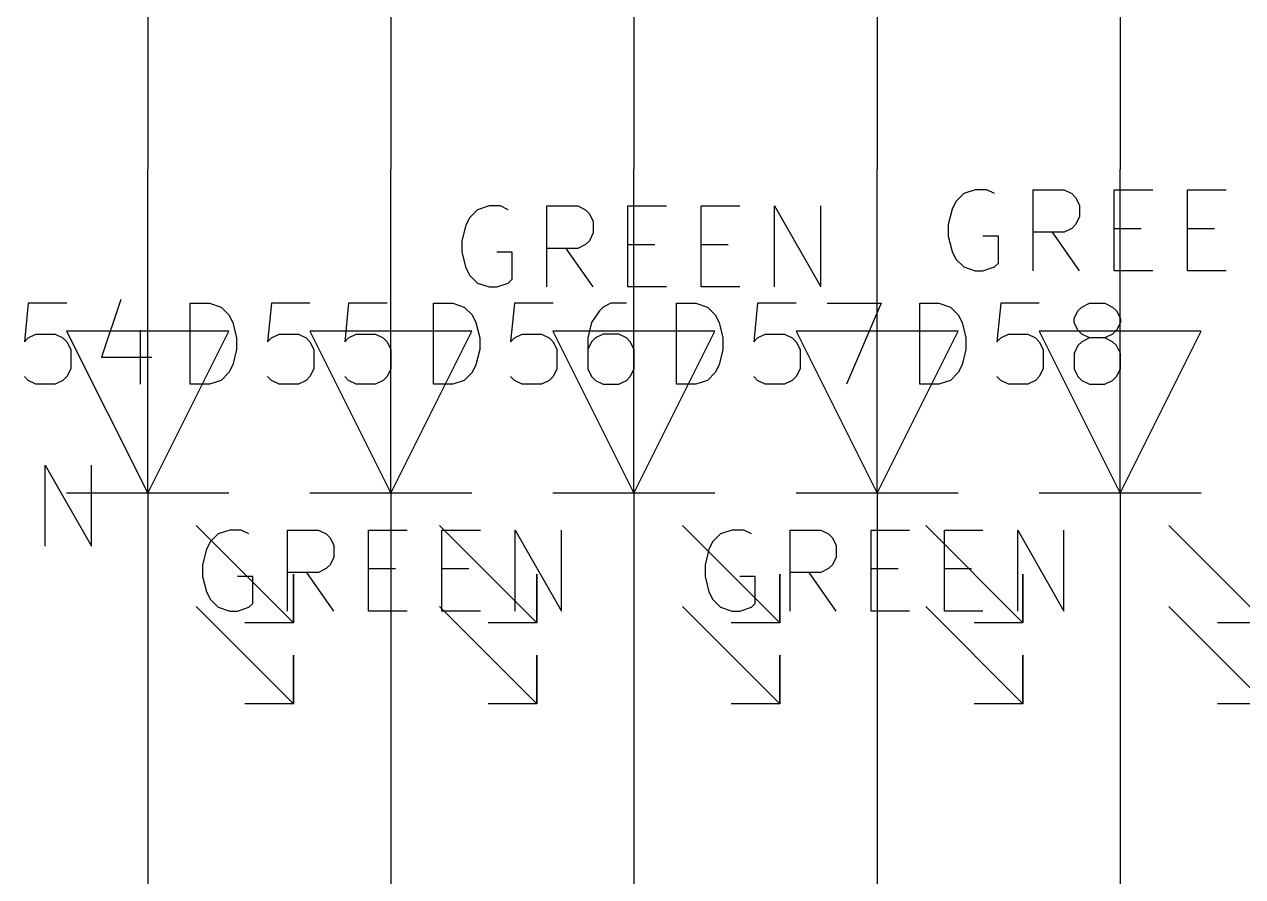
# Model space of a CAD drawing. Extents: x 0.4 to 16.1, y -11.3 to -0.4.
# Drawn here: x 1.124 to 1.876, y -2.037 to -1.511 of the extents above; entities that cross this region are included whole.
import ezdxf

# ---------------------------------------------------------------- set-up
doc = ezdxf.new("R2010")
doc.units = 0
doc.header["$MEASUREMENT"] = 0
for name, color, linetype in [('CYAN2', 4, 'CONTINUOUS'), ('GREEN3', 91, 'CONTINUOUS'), ('RED2', 1, 'CONTINUOUS')]:
    doc.layers.add(name, color=color, linetype=linetype)

msp = doc.modelspace()

# ---------------------------------------------------------------- linework, layer by layer
at = {"layer": 'CYAN2', "linetype": 'CONTINUOUS'}
for p, q in [((1.70343, -1.61518), (1.69866, -1.61994)), ((1.70343, -1.61518), (1.69866, -1.61994)), ((1.71057, -1.6128), (1.70343, -1.61518)), ((1.71057, -1.6128), (1.70343, -1.61518)), ((1.71771, -1.6128), (1.71057, -1.6128)), ((1.71771, -1.6128), (1.71057, -1.6128)), ((1.72247, -1.61518), (1.71771, -1.6128)), ((1.72247, -1.61518), (1.71771, -1.6128)), ((1.74628, -1.6628), (1.74628, -1.6128)), ((1.74628, -1.6128), (1.76533, -1.6128)), ((1.74628, -1.6628), (1.74628, -1.6128)), ((1.74628, -1.6128), (1.76533, -1.6128)), ((1.76533, -1.6128), (1.77009, -1.61518)), ((1.76533, -1.6128), (1.77009, -1.61518)), ((1.77009, -1.61518), (1.77247, -1.61756)), ((1.77009, -1.61518), (1.77247, -1.61756)), ((1.79628, -1.6628), (1.79628, -1.6128)), ((1.79628, -1.6128), (1.82009, -1.6128)), ((1.79628, -1.6628), (1.79628, -1.6128)), ((1.79628, -1.6128), (1.82009, -1.6128)), ((1.84152, -1.6628), (1.84152, -1.6128)), ((1.84152, -1.6128), (1.86533, -1.6128)), ((1.84152, -1.6628), (1.84152, -1.6128)), ((1.84152, -1.6128), (1.86533, -1.6128)), ((1.41057, -1.6228), (1.40343, -1.62518)), ((1.41057, -1.6228), (1.40343, -1.62518)), ((1.41771, -1.6228), (1.41057, -1.6228)), ((1.41771, -1.6228), (1.41057, -1.6228)), ((1.42247, -1.62518), (1.41771, -1.6228)), ((1.42247, -1.62518), (1.41771, -1.6228)), ((1.44628, -1.6728), (1.44628, -1.6228)), ((1.44628, -1.6228), (1.46533, -1.6228)), ((1.44628, -1.6728), (1.44628, -1.6228)), ((1.44628, -1.6228), (1.46533, -1.6228)), ((1.46533, -1.6228), (1.47009, -1.62518)), ((1.46533, -1.6228), (1.47009, -1.62518)), ((1.49628, -1.6728), (1.49628, -1.6228)), ((1.49628, -1.6228), (1.52009, -1.6228)), ((1.49628, -1.6728), (1.49628, -1.6228)), ((1.49628, -1.6228), (1.52009, -1.6228)), ((1.54152, -1.6728), (1.54152, -1.6228)), ((1.54152, -1.6228), (1.56533, -1.6228)), ((1.54152, -1.6728), (1.54152, -1.6228)), ((1.54152, -1.6228), (1.56533, -1.6228)), ((1.58675, -1.6728), (1.58675, -1.6228)), ((1.58675, -1.6228), (1.61532, -1.6728)), ((1.58675, -1.6728), (1.58675, -1.6228)), ((1.58675, -1.6228), (1.61532, -1.6728)), ((1.61532, -1.6728), (1.61532, -1.6228)), ((1.61532, -1.6728), (1.61532, -1.6228)), ((1.69866, -1.61994), (1.69628, -1.6247)), ((1.69866, -1.61994), (1.69628, -1.6247)), ((1.77247, -1.61756), (1.77485, -1.62232)), ((1.77247, -1.61756), (1.77485, -1.62232)), ((1.77485, -1.62232), (1.77485, -1.62947)), ((1.77485, -1.62232), (1.77485, -1.62947)), ((1.39866, -1.62994), (1.39628, -1.6347)), ((1.39866, -1.62994), (1.39628, -1.6347)), ((1.40343, -1.62518), (1.39866, -1.62994)), ((1.40343, -1.62518), (1.39866, -1.62994)), ((1.47009, -1.62518), (1.47247, -1.62756)), ((1.47009, -1.62518), (1.47247, -1.62756)), ((1.47247, -1.62756), (1.47485, -1.63232)), ((1.47247, -1.62756), (1.47485, -1.63232)), ((1.69628, -1.6247), (1.6939, -1.63423)), ((1.69628, -1.6247), (1.6939, -1.63423)), ((1.77485, -1.62947), (1.77247, -1.63423)), ((1.77485, -1.62947), (1.77247, -1.63423)), ((1.39628, -1.6347), (1.3939, -1.64423)), ((1.39628, -1.6347), (1.3939, -1.64423)), ((1.47485, -1.63232), (1.47485, -1.63947)), ((1.47485, -1.63232), (1.47485, -1.63947)), ((1.6939, -1.63423), (1.6939, -1.64137)), ((1.6939, -1.63423), (1.6939, -1.64137)), ((1.77009, -1.63661), (1.76533, -1.63899)), ((1.77009, -1.63661), (1.76533, -1.63899)), ((1.77247, -1.63423), (1.77009, -1.63661)), ((1.77247, -1.63423), (1.77009, -1.63661)), ((1.79628, -1.63661), (1.81295, -1.63661)), ((1.79628, -1.63661), (1.81295, -1.63661)), ((1.84152, -1.63661), (1.85819, -1.63661)), ((1.84152, -1.63661), (1.85819, -1.63661)), ((1.3939, -1.64423), (1.3939, -1.65137)), ((1.3939, -1.64423), (1.3939, -1.65137)), ((1.47247, -1.64423), (1.47009, -1.64661)), ((1.47247, -1.64423), (1.47009, -1.64661)), ((1.47485, -1.63947), (1.47247, -1.64423)), ((1.47485, -1.63947), (1.47247, -1.64423)), ((1.6939, -1.64137), (1.69628, -1.65089)), ((1.6939, -1.64137), (1.69628, -1.65089)), ((1.72485, -1.64137), (1.71533, -1.64137)), ((1.72485, -1.64137), (1.71533, -1.64137)), ((1.72485, -1.65804), (1.72485, -1.64137)), ((1.72485, -1.65804), (1.72485, -1.64137)), ((1.76533, -1.63899), (1.74628, -1.63899)), ((1.76533, -1.63899), (1.74628, -1.63899)), ((1.77485, -1.6628), (1.75819, -1.63899)), ((1.77485, -1.6628), (1.75819, -1.63899)), ((1.3939, -1.65137), (1.39628, -1.66089)), ((1.3939, -1.65137), (1.39628, -1.66089)), ((1.42485, -1.65137), (1.41533, -1.65137)), ((1.42485, -1.65137), (1.41533, -1.65137)), ((1.42485, -1.66804), (1.42485, -1.65137)), ((1.42485, -1.66804), (1.42485, -1.65137)), ((1.46533, -1.64899), (1.44628, -1.64899)), ((1.46533, -1.64899), (1.44628, -1.64899)), ((1.47485, -1.6728), (1.45819, -1.64899)), ((1.47485, -1.6728), (1.45819, -1.64899)), ((1.47009, -1.64661), (1.46533, -1.64899)), ((1.47009, -1.64661), (1.46533, -1.64899)), ((1.49628, -1.64661), (1.51295, -1.64661)), ((1.49628, -1.64661), (1.51295, -1.64661)), ((1.54152, -1.64661), (1.55819, -1.64661)), ((1.54152, -1.64661), (1.55819, -1.64661)), ((1.69628, -1.65089), (1.69866, -1.65566)), ((1.69628, -1.65089), (1.69866, -1.65566)), ((1.39628, -1.66089), (1.39866, -1.66566)), ((1.39628, -1.66089), (1.39866, -1.66566)), ((1.69866, -1.65566), (1.70343, -1.66042)), ((1.69866, -1.65566), (1.70343, -1.66042)), ((1.70343, -1.66042), (1.71057, -1.6628)), ((1.70343, -1.66042), (1.71057, -1.6628)), ((1.71533, -1.6628), (1.72247, -1.66042)), ((1.71533, -1.6628), (1.72247, -1.66042)), ((1.72247, -1.66042), (1.72485, -1.65804)), ((1.72247, -1.66042), (1.72485, -1.65804)), ((1.39866, -1.66566), (1.40343, -1.67042)), ((1.39866, -1.66566), (1.40343, -1.67042)), ((1.42247, -1.67042), (1.42485, -1.66804)), ((1.42247, -1.67042), (1.42485, -1.66804)), ((1.71057, -1.6628), (1.71533, -1.6628)), ((1.71057, -1.6628), (1.71533, -1.6628)), ((1.82009, -1.6628), (1.79628, -1.6628)), ((1.82009, -1.6628), (1.79628, -1.6628)), ((1.86533, -1.6628), (1.84152, -1.6628)), ((1.86533, -1.6628), (1.84152, -1.6628)), ((1.40343, -1.67042), (1.41057, -1.6728)), ((1.40343, -1.67042), (1.41057, -1.6728)), ((1.41057, -1.6728), (1.41533, -1.6728)), ((1.41057, -1.6728), (1.41533, -1.6728)), ((1.41533, -1.6728), (1.42247, -1.67042)), ((1.41533, -1.6728), (1.42247, -1.67042)), ((1.52009, -1.6728), (1.49628, -1.6728)), ((1.52009, -1.6728), (1.49628, -1.6728)), ((1.56533, -1.6728), (1.54152, -1.6728)), ((1.56533, -1.6728), (1.54152, -1.6728)), ((1.12628, -1.6828), (1.1239, -1.70661)), ((1.12628, -1.6828), (1.1239, -1.70661)), ((1.15009, -1.6828), (1.12628, -1.6828)), ((1.15009, -1.6828), (1.12628, -1.6828)), ((1.18342, -1.68042), (1.17152, -1.71613)), ((1.18342, -1.68042), (1.17152, -1.71613)), ((1.22628, -1.7328), (1.22628, -1.6828)), ((1.22628, -1.6828), (1.23819, -1.6828)), ((1.22628, -1.7328), (1.22628, -1.6828)), ((1.22628, -1.6828), (1.23819, -1.6828)), ((1.23819, -1.6828), (1.24533, -1.68518)), ((1.23819, -1.6828), (1.24533, -1.68518)), ((1.27628, -1.6828), (1.2739, -1.70661)), ((1.27628, -1.6828), (1.2739, -1.70661)), ((1.30009, -1.6828), (1.27628, -1.6828)), ((1.30009, -1.6828), (1.27628, -1.6828)), ((1.3239, -1.6828), (1.32152, -1.70661)), ((1.3239, -1.6828), (1.32152, -1.70661)), ((1.34771, -1.6828), (1.3239, -1.6828)), ((1.34771, -1.6828), (1.3239, -1.6828)), ((1.37628, -1.7328), (1.37628, -1.6828)), ((1.37628, -1.6828), (1.38819, -1.6828)), ((1.37628, -1.7328), (1.37628, -1.6828)), ((1.37628, -1.6828), (1.38819, -1.6828)), ((1.38819, -1.6828), (1.39533, -1.68518)), ((1.38819, -1.6828), (1.39533, -1.68518)), ((1.42628, -1.6828), (1.4239, -1.70661)), ((1.42628, -1.6828), (1.4239, -1.70661)), ((1.45009, -1.6828), (1.42628, -1.6828)), ((1.45009, -1.6828), (1.42628, -1.6828)), ((1.4858, -1.6828), (1.48104, -1.68518)), ((1.4858, -1.6828), (1.48104, -1.68518)), ((1.49533, -1.6828), (1.4858, -1.6828)), ((1.49533, -1.6828), (1.4858, -1.6828)), ((1.52628, -1.7328), (1.52628, -1.6828)), ((1.52628, -1.6828), (1.53819, -1.6828)), ((1.52628, -1.7328), (1.52628, -1.6828)), ((1.52628, -1.6828), (1.53819, -1.6828)), ((1.53819, -1.6828), (1.54533, -1.68518)), ((1.53819, -1.6828), (1.54533, -1.68518)), ((1.57628, -1.6828), (1.5739, -1.70661)), ((1.57628, -1.6828), (1.5739, -1.70661)), ((1.60009, -1.6828), (1.57628, -1.6828)), ((1.60009, -1.6828), (1.57628, -1.6828)), ((1.61914, -1.6828), (1.65247, -1.6828)), ((1.61914, -1.6828), (1.65247, -1.6828)), ((1.65247, -1.6828), (1.63104, -1.7328)), ((1.65247, -1.6828), (1.63104, -1.7328)), ((1.67628, -1.7328), (1.67628, -1.6828)), ((1.67628, -1.6828), (1.68819, -1.6828)), ((1.67628, -1.7328), (1.67628, -1.6828)), ((1.67628, -1.6828), (1.68819, -1.6828)), ((1.68819, -1.6828), (1.69533, -1.68518)), ((1.68819, -1.6828), (1.69533, -1.68518)), ((1.72628, -1.6828), (1.7239, -1.70661)), ((1.72628, -1.6828), (1.7239, -1.70661)), ((1.75009, -1.6828), (1.72628, -1.6828)), ((1.75009, -1.6828), (1.72628, -1.6828)), ((1.77628, -1.68518), (1.78104, -1.6828)), ((1.77628, -1.68518), (1.78104, -1.6828)), ((1.78104, -1.6828), (1.79057, -1.6828)), ((1.78104, -1.6828), (1.79057, -1.6828)), ((1.79057, -1.6828), (1.79533, -1.68518)), ((1.79057, -1.6828), (1.79533, -1.68518)), ((1.24533, -1.68518), (1.25009, -1.68994)), ((1.24533, -1.68518), (1.25009, -1.68994)), ((1.25009, -1.68994), (1.25247, -1.6947)), ((1.25009, -1.68994), (1.25247, -1.6947)), ((1.39533, -1.68518), (1.40009, -1.68994)), ((1.39533, -1.68518), (1.40009, -1.68994)), ((1.40009, -1.68994), (1.40247, -1.6947)), ((1.40009, -1.68994), (1.40247, -1.6947)), ((1.47866, -1.68756), (1.4739, -1.6947)), ((1.47866, -1.68756), (1.4739, -1.6947)), ((1.48104, -1.68518), (1.47866, -1.68756)), ((1.48104, -1.68518), (1.47866, -1.68756)), ((1.54533, -1.68518), (1.55009, -1.68994)), ((1.54533, -1.68518), (1.55009, -1.68994)), ((1.55009, -1.68994), (1.55247, -1.6947)), ((1.55009, -1.68994), (1.55247, -1.6947)), ((1.69533, -1.68518), (1.70009, -1.68994)), ((1.69533, -1.68518), (1.70009, -1.68994)), ((1.70009, -1.68994), (1.70247, -1.6947)), ((1.70009, -1.68994), (1.70247, -1.6947)), ((1.77152, -1.69232), (1.7739, -1.68756)), ((1.77152, -1.69232), (1.7739, -1.68756)), ((1.7739, -1.68756), (1.77628, -1.68518)), ((1.7739, -1.68756), (1.77628, -1.68518)), ((1.79533, -1.68518), (1.79771, -1.68756)), ((1.79533, -1.68518), (1.79771, -1.68756)), ((1.79771, -1.68756), (1.80009, -1.69232)), ((1.79771, -1.68756), (1.80009, -1.69232)), ((1.25247, -1.6947), (1.25485, -1.70423)), ((1.25247, -1.6947), (1.25485, -1.70423)), ((1.40247, -1.6947), (1.40485, -1.70423)), ((1.40247, -1.6947), (1.40485, -1.70423)), ((1.4739, -1.6947), (1.47152, -1.70423)), ((1.4739, -1.6947), (1.47152, -1.70423)), ((1.55247, -1.6947), (1.55485, -1.70423)), ((1.55247, -1.6947), (1.55485, -1.70423)), ((1.70247, -1.6947), (1.70485, -1.70423)), ((1.70247, -1.6947), (1.70485, -1.70423)), ((1.77152, -1.6947), (1.77152, -1.69232)), ((1.77152, -1.6947), (1.77152, -1.69232)), ((1.7739, -1.69947), (1.77152, -1.6947)), ((1.7739, -1.69947), (1.77152, -1.6947)), ((1.80009, -1.6947), (1.79771, -1.69947)), ((1.80009, -1.6947), (1.79771, -1.69947)), ((1.80009, -1.69232), (1.80009, -1.6947)), ((1.80009, -1.69232), (1.80009, -1.6947)), ((1.1239, -1.70661), (1.12628, -1.70423)), ((1.1239, -1.70661), (1.12628, -1.70423)), ((1.12628, -1.70423), (1.13104, -1.70185)), ((1.12628, -1.70423), (1.13104, -1.70185)), ((1.13104, -1.70185), (1.14295, -1.70185)), ((1.13104, -1.70185), (1.14295, -1.70185)), ((1.14295, -1.70185), (1.14771, -1.70423)), ((1.14295, -1.70185), (1.14771, -1.70423)), ((1.14771, -1.70423), (1.15009, -1.70661)), ((1.14771, -1.70423), (1.15009, -1.70661)), ((1.19533, -1.69947), (1.19533, -1.7328)), ((1.19533, -1.69947), (1.19533, -1.7328)), ((1.25485, -1.70423), (1.25485, -1.71137)), ((1.25485, -1.70423), (1.25485, -1.71137)), ((1.2739, -1.70661), (1.27628, -1.70423)), ((1.2739, -1.70661), (1.27628, -1.70423)), ((1.27628, -1.70423), (1.28104, -1.70185)), ((1.27628, -1.70423), (1.28104, -1.70185)), ((1.28104, -1.70185), (1.29295, -1.70185)), ((1.28104, -1.70185), (1.29295, -1.70185)), ((1.29295, -1.70185), (1.29771, -1.70423)), ((1.29295, -1.70185), (1.29771, -1.70423)), ((1.29771, -1.70423), (1.30009, -1.70661)), ((1.29771, -1.70423), (1.30009, -1.70661)), ((1.32152, -1.70661), (1.3239, -1.70423)), ((1.32152, -1.70661), (1.3239, -1.70423)), ((1.3239, -1.70423), (1.32866, -1.70185)), ((1.3239, -1.70423), (1.32866, -1.70185)), ((1.32866, -1.70185), (1.34057, -1.70185)), ((1.32866, -1.70185), (1.34057, -1.70185)), ((1.34057, -1.70185), (1.34533, -1.70423)), ((1.34057, -1.70185), (1.34533, -1.70423)), ((1.34533, -1.70423), (1.34771, -1.70661)), ((1.34533, -1.70423), (1.34771, -1.70661)), ((1.40485, -1.70423), (1.40485, -1.71137)), ((1.40485, -1.70423), (1.40485, -1.71137)), ((1.4239, -1.70661), (1.42628, -1.70423)), ((1.4239, -1.70661), (1.42628, -1.70423)), ((1.42628, -1.70423), (1.43104, -1.70185)), ((1.42628, -1.70423), (1.43104, -1.70185)), ((1.43104, -1.70185), (1.44295, -1.70185)), ((1.43104, -1.70185), (1.44295, -1.70185)), ((1.44295, -1.70185), (1.44771, -1.70423)), ((1.44295, -1.70185), (1.44771, -1.70423)), ((1.44771, -1.70423), (1.45009, -1.70661)), ((1.44771, -1.70423), (1.45009, -1.70661)), ((1.47152, -1.70423), (1.47152, -1.72328)), ((1.47152, -1.70423), (1.47152, -1.72328)), ((1.47628, -1.70423), (1.4739, -1.70661)), ((1.47628, -1.70423), (1.4739, -1.70661)), ((1.48104, -1.70185), (1.47628, -1.70423)), ((1.48104, -1.70185), (1.47628, -1.70423)), ((1.49057, -1.70185), (1.48104, -1.70185)), ((1.49057, -1.70185), (1.48104, -1.70185)), ((1.49533, -1.70423), (1.49057, -1.70185)), ((1.49533, -1.70423), (1.49057, -1.70185)), ((1.49771, -1.70661), (1.49533, -1.70423)), ((1.49771, -1.70661), (1.49533, -1.70423)), ((1.55485, -1.70423), (1.55485, -1.71137)), ((1.55485, -1.70423), (1.55485, -1.71137)), ((1.5739, -1.70661), (1.57628, -1.70423)), ((1.5739, -1.70661), (1.57628, -1.70423)), ((1.57628, -1.70423), (1.58104, -1.70185)), ((1.57628, -1.70423), (1.58104, -1.70185)), ((1.58104, -1.70185), (1.59295, -1.70185)), ((1.58104, -1.70185), (1.59295, -1.70185)), ((1.59295, -1.70185), (1.59771, -1.70423)), ((1.59295, -1.70185), (1.59771, -1.70423)), ((1.59771, -1.70423), (1.60009, -1.70661)), ((1.59771, -1.70423), (1.60009, -1.70661)), ((1.70485, -1.70423), (1.70485, -1.71137)), ((1.70485, -1.70423), (1.70485, -1.71137)), ((1.7239, -1.70661), (1.72628, -1.70423)), ((1.7239, -1.70661), (1.72628, -1.70423)), ((1.72628, -1.70423), (1.73104, -1.70185)), ((1.72628, -1.70423), (1.73104, -1.70185)), ((1.73104, -1.70185), (1.74295, -1.70185)), ((1.73104, -1.70185), (1.74295, -1.70185)), ((1.74295, -1.70185), (1.74771, -1.70423)), ((1.74295, -1.70185), (1.74771, -1.70423)), ((1.74771, -1.70423), (1.75009, -1.70661)), ((1.74771, -1.70423), (1.75009, -1.70661)), ((1.77628, -1.70185), (1.7739, -1.69947)), ((1.77628, -1.70185), (1.7739, -1.69947)), ((1.78104, -1.70423), (1.77628, -1.70185)), ((1.78104, -1.70423), (1.77628, -1.70185)), ((1.78104, -1.70423), (1.77628, -1.70661)), ((1.78104, -1.70423), (1.77628, -1.70661)), ((1.79057, -1.70423), (1.78104, -1.70423)), ((1.79057, -1.70423), (1.78104, -1.70423)), ((1.79533, -1.70185), (1.79057, -1.70423)), ((1.79533, -1.70185), (1.79057, -1.70423)), ((1.79533, -1.70661), (1.79057, -1.70423)), ((1.79533, -1.70661), (1.79057, -1.70423)), ((1.79771, -1.69947), (1.79533, -1.70185)), ((1.79771, -1.69947), (1.79533, -1.70185)), ((1.15009, -1.70661), (1.15247, -1.71137)), ((1.15009, -1.70661), (1.15247, -1.71137)), ((1.15247, -1.71137), (1.15247, -1.72328)), ((1.15247, -1.71137), (1.15247, -1.72328)), ((1.25485, -1.71137), (1.25247, -1.72089)), ((1.25485, -1.71137), (1.25247, -1.72089)), ((1.30009, -1.70661), (1.30247, -1.71137)), ((1.30009, -1.70661), (1.30247, -1.71137)), ((1.30247, -1.71137), (1.30247, -1.72328)), ((1.30247, -1.71137), (1.30247, -1.72328)), ((1.34771, -1.70661), (1.35009, -1.71137)), ((1.34771, -1.70661), (1.35009, -1.71137)), ((1.35009, -1.71137), (1.35009, -1.72328)), ((1.35009, -1.71137), (1.35009, -1.72328)), ((1.40485, -1.71137), (1.40247, -1.72089)), ((1.40485, -1.71137), (1.40247, -1.72089)), ((1.45009, -1.70661), (1.45247, -1.71137)), ((1.45009, -1.70661), (1.45247, -1.71137)), ((1.45247, -1.71137), (1.45247, -1.72328)), ((1.45247, -1.71137), (1.45247, -1.72328)), ((1.4739, -1.70661), (1.47152, -1.71137)), ((1.4739, -1.70661), (1.47152, -1.71137)), ((1.50009, -1.71137), (1.49771, -1.70661)), ((1.50009, -1.71137), (1.49771, -1.70661)), ((1.50009, -1.72328), (1.50009, -1.71137)), ((1.50009, -1.72328), (1.50009, -1.71137)), ((1.55485, -1.71137), (1.55247, -1.72089)), ((1.55485, -1.71137), (1.55247, -1.72089)), ((1.60009, -1.70661), (1.60247, -1.71137)), ((1.60009, -1.70661), (1.60247, -1.71137)), ((1.60247, -1.71137), (1.60247, -1.72328)), ((1.60247, -1.71137), (1.60247, -1.72328)), ((1.70485, -1.71137), (1.70247, -1.72089)), ((1.70485, -1.71137), (1.70247, -1.72089)), ((1.75009, -1.70661), (1.75247, -1.71137)), ((1.75009, -1.70661), (1.75247, -1.71137)), ((1.75247, -1.71137), (1.75247, -1.72328)), ((1.75247, -1.71137), (1.75247, -1.72328)), ((1.7739, -1.70899), (1.77152, -1.71375)), ((1.7739, -1.70899), (1.77152, -1.71375)), ((1.77628, -1.70661), (1.7739, -1.70899)), ((1.77628, -1.70661), (1.7739, -1.70899)), ((1.79771, -1.70899), (1.79533, -1.70661)), ((1.79771, -1.70899), (1.79533, -1.70661)), ((1.80009, -1.71375), (1.79771, -1.70899)), ((1.80009, -1.71375), (1.79771, -1.70899)), ((1.17152, -1.71613), (1.20247, -1.71613)), ((1.17152, -1.71613), (1.20247, -1.71613)), ((1.25247, -1.72089), (1.25009, -1.72566)), ((1.25247, -1.72089), (1.25009, -1.72566)), ((1.40247, -1.72089), (1.40009, -1.72566)), ((1.40247, -1.72089), (1.40009, -1.72566)), ((1.55247, -1.72089), (1.55009, -1.72566)), ((1.55247, -1.72089), (1.55009, -1.72566)), ((1.70247, -1.72089), (1.70009, -1.72566)), ((1.70247, -1.72089), (1.70009, -1.72566)), ((1.77152, -1.71375), (1.77152, -1.72328)), ((1.77152, -1.71375), (1.77152, -1.72328)), ((1.80009, -1.72328), (1.80009, -1.71375)), ((1.80009, -1.72328), (1.80009, -1.71375)), ((1.12628, -1.73042), (1.1239, -1.72804)), ((1.12628, -1.73042), (1.1239, -1.72804)), ((1.15009, -1.72804), (1.14771, -1.73042)), ((1.15009, -1.72804), (1.14771, -1.73042)), ((1.15247, -1.72328), (1.15009, -1.72804)), ((1.15247, -1.72328), (1.15009, -1.72804)), ((1.25009, -1.72566), (1.24533, -1.73042)), ((1.25009, -1.72566), (1.24533, -1.73042)), ((1.27628, -1.73042), (1.2739, -1.72804)), ((1.27628, -1.73042), (1.2739, -1.72804)), ((1.30009, -1.72804), (1.29771, -1.73042)), ((1.30009, -1.72804), (1.29771, -1.73042)), ((1.30247, -1.72328), (1.30009, -1.72804)), ((1.30247, -1.72328), (1.30009, -1.72804)), ((1.3239, -1.73042), (1.32152, -1.72804)), ((1.3239, -1.73042), (1.32152, -1.72804)), ((1.34771, -1.72804), (1.34533, -1.73042)), ((1.34771, -1.72804), (1.34533, -1.73042)), ((1.35009, -1.72328), (1.34771, -1.72804)), ((1.35009, -1.72328), (1.34771, -1.72804)), ((1.40009, -1.72566), (1.39533, -1.73042)), ((1.40009, -1.72566), (1.39533, -1.73042)), ((1.42628, -1.73042), (1.4239, -1.72804)), ((1.42628, -1.73042), (1.4239, -1.72804)), ((1.45009, -1.72804), (1.44771, -1.73042)), ((1.45009, -1.72804), (1.44771, -1.73042)), ((1.45247, -1.72328), (1.45009, -1.72804)), ((1.45247, -1.72328), (1.45009, -1.72804)), ((1.47152, -1.72328), (1.4739, -1.72804)), ((1.47152, -1.72328), (1.4739, -1.72804)), ((1.4739, -1.72804), (1.47628, -1.73042)), ((1.4739, -1.72804), (1.47628, -1.73042)), ((1.49533, -1.73042), (1.49771, -1.72804)), ((1.49533, -1.73042), (1.49771, -1.72804)), ((1.49771, -1.72804), (1.50009, -1.72328)), ((1.49771, -1.72804), (1.50009, -1.72328)), ((1.55009, -1.72566), (1.54533, -1.73042)), ((1.55009, -1.72566), (1.54533, -1.73042)), ((1.57628, -1.73042), (1.5739, -1.72804)), ((1.57628, -1.73042), (1.5739, -1.72804)), ((1.60009, -1.72804), (1.59771, -1.73042)), ((1.60009, -1.72804), (1.59771, -1.73042)), ((1.60247, -1.72328), (1.60009, -1.72804)), ((1.60247, -1.72328), (1.60009, -1.72804)), ((1.70009, -1.72566), (1.69533, -1.73042)), ((1.70009, -1.72566), (1.69533, -1.73042)), ((1.72628, -1.73042), (1.7239, -1.72804)), ((1.72628, -1.73042), (1.7239, -1.72804)), ((1.75009, -1.72804), (1.74771, -1.73042)), ((1.75009, -1.72804), (1.74771, -1.73042)), ((1.75247, -1.72328), (1.75009, -1.72804)), ((1.75247, -1.72328), (1.75009, -1.72804)), ((1.77152, -1.72328), (1.7739, -1.72804)), ((1.77152, -1.72328), (1.7739, -1.72804)), ((1.7739, -1.72804), (1.77628, -1.73042)), ((1.7739, -1.72804), (1.77628, -1.73042)), ((1.79533, -1.73042), (1.79771, -1.72804)), ((1.79533, -1.73042), (1.79771, -1.72804)), ((1.79771, -1.72804), (1.80009, -1.72328)), ((1.79771, -1.72804), (1.80009, -1.72328)), ((1.13104, -1.7328), (1.12628, -1.73042)), ((1.13104, -1.7328), (1.12628, -1.73042)), ((1.14295, -1.7328), (1.13104, -1.7328)), ((1.14295, -1.7328), (1.13104, -1.7328)), ((1.14771, -1.73042), (1.14295, -1.7328)), ((1.14771, -1.73042), (1.14295, -1.7328)), ((1.23819, -1.7328), (1.22628, -1.7328)), ((1.23819, -1.7328), (1.22628, -1.7328)), ((1.24533, -1.73042), (1.23819, -1.7328)), ((1.24533, -1.73042), (1.23819, -1.7328)), ((1.28104, -1.7328), (1.27628, -1.73042)), ((1.28104, -1.7328), (1.27628, -1.73042)), ((1.29295, -1.7328), (1.28104, -1.7328)), ((1.29295, -1.7328), (1.28104, -1.7328)), ((1.29771, -1.73042), (1.29295, -1.7328)), ((1.29771, -1.73042), (1.29295, -1.7328)), ((1.32866, -1.7328), (1.3239, -1.73042)), ((1.32866, -1.7328), (1.3239, -1.73042)), ((1.34057, -1.7328), (1.32866, -1.7328)), ((1.34057, -1.7328), (1.32866, -1.7328)), ((1.34533, -1.73042), (1.34057, -1.7328)), ((1.34533, -1.73042), (1.34057, -1.7328)), ((1.38819, -1.7328), (1.37628, -1.7328)), ((1.38819, -1.7328), (1.37628, -1.7328)), ((1.39533, -1.73042), (1.38819, -1.7328)), ((1.39533, -1.73042), (1.38819, -1.7328)), ((1.43104, -1.7328), (1.42628, -1.73042)), ((1.43104, -1.7328), (1.42628, -1.73042)), ((1.44295, -1.7328), (1.43104, -1.7328)), ((1.44295, -1.7328), (1.43104, -1.7328)), ((1.44771, -1.73042), (1.44295, -1.7328)), ((1.44771, -1.73042), (1.44295, -1.7328)), ((1.47628, -1.73042), (1.48104, -1.7328)), ((1.47628, -1.73042), (1.48104, -1.7328)), ((1.48104, -1.7328), (1.49057, -1.7328)), ((1.48104, -1.7328), (1.49057, -1.7328)), ((1.49057, -1.7328), (1.49533, -1.73042)), ((1.49057, -1.7328), (1.49533, -1.73042)), ((1.53819, -1.7328), (1.52628, -1.7328)), ((1.53819, -1.7328), (1.52628, -1.7328)), ((1.54533, -1.73042), (1.53819, -1.7328)), ((1.54533, -1.73042), (1.53819, -1.7328)), ((1.58104, -1.7328), (1.57628, -1.73042)), ((1.58104, -1.7328), (1.57628, -1.73042)), ((1.59295, -1.7328), (1.58104, -1.7328)), ((1.59295, -1.7328), (1.58104, -1.7328)), ((1.59771, -1.73042), (1.59295, -1.7328)), ((1.59771, -1.73042), (1.59295, -1.7328)), ((1.68819, -1.7328), (1.67628, -1.7328)), ((1.68819, -1.7328), (1.67628, -1.7328)), ((1.69533, -1.73042), (1.68819, -1.7328)), ((1.69533, -1.73042), (1.68819, -1.7328)), ((1.73104, -1.7328), (1.72628, -1.73042)), ((1.73104, -1.7328), (1.72628, -1.73042)), ((1.74295, -1.7328), (1.73104, -1.7328)), ((1.74295, -1.7328), (1.73104, -1.7328)), ((1.74771, -1.73042), (1.74295, -1.7328)), ((1.74771, -1.73042), (1.74295, -1.7328)), ((1.77628, -1.73042), (1.78104, -1.7328)), ((1.77628, -1.73042), (1.78104, -1.7328)), ((1.78104, -1.7328), (1.79057, -1.7328)), ((1.78104, -1.7328), (1.79057, -1.7328)), ((1.79057, -1.7328), (1.79533, -1.73042)), ((1.79057, -1.7328), (1.79533, -1.73042)), ((1.13675, -1.8328), (1.13675, -1.7828)), ((1.13675, -1.7828), (1.16532, -1.8328)), ((1.13675, -1.8328), (1.13675, -1.7828)), ((1.13675, -1.7828), (1.16532, -1.8328)), ((1.16532, -1.8328), (1.16532, -1.7828)), ((1.16532, -1.8328), (1.16532, -1.7828)), ((1.24343, -1.82518), (1.23866, -1.82994)), ((1.24343, -1.82518), (1.23866, -1.82994)), ((1.25057, -1.8228), (1.24343, -1.82518)), ((1.25057, -1.8228), (1.24343, -1.82518)), ((1.25771, -1.8228), (1.25057, -1.8228)), ((1.25771, -1.8228), (1.25057, -1.8228)), ((1.26247, -1.82518), (1.25771, -1.8228)), ((1.26247, -1.82518), (1.25771, -1.8228)), ((1.28628, -1.8728), (1.28628, -1.8228)), ((1.28628, -1.8228), (1.30533, -1.8228)), ((1.28628, -1.8728), (1.28628, -1.8228)), ((1.28628, -1.8228), (1.30533, -1.8228)), ((1.30533, -1.8228), (1.31009, -1.82518)), ((1.30533, -1.8228), (1.31009, -1.82518)), ((1.31009, -1.82518), (1.31247, -1.82756)), ((1.31009, -1.82518), (1.31247, -1.82756)), ((1.33628, -1.8728), (1.33628, -1.8228)), ((1.33628, -1.8228), (1.36009, -1.8228)), ((1.33628, -1.8728), (1.33628, -1.8228)), ((1.33628, -1.8228), (1.36009, -1.8228)), ((1.38152, -1.8728), (1.38152, -1.8228)), ((1.38152, -1.8228), (1.40533, -1.8228)), ((1.38152, -1.8728), (1.38152, -1.8228)), ((1.38152, -1.8228), (1.40533, -1.8228)), ((1.42675, -1.8728), (1.42675, -1.8228)), ((1.42675, -1.8228), (1.45532, -1.8728)), ((1.42675, -1.8728), (1.42675, -1.8228)), ((1.42675, -1.8228), (1.45532, -1.8728)), ((1.45532, -1.8728), (1.45532, -1.8228)), ((1.45532, -1.8728), (1.45532, -1.8228)), ((1.55343, -1.82518), (1.54866, -1.82994)), ((1.55343, -1.82518), (1.54866, -1.82994)), ((1.56057, -1.8228), (1.55343, -1.82518)), ((1.56057, -1.8228), (1.55343, -1.82518)), ((1.56771, -1.8228), (1.56057, -1.8228)), ((1.56771, -1.8228), (1.56057, -1.8228)), ((1.57247, -1.82518), (1.56771, -1.8228)), ((1.57247, -1.82518), (1.56771, -1.8228)), ((1.59628, -1.8728), (1.59628, -1.8228)), ((1.59628, -1.8228), (1.61533, -1.8228)), ((1.59628, -1.8728), (1.59628, -1.8228)), ((1.59628, -1.8228), (1.61533, -1.8228)), ((1.61533, -1.8228), (1.62009, -1.82518)), ((1.61533, -1.8228), (1.62009, -1.82518)), ((1.62009, -1.82518), (1.62247, -1.82756)), ((1.62009, -1.82518), (1.62247, -1.82756)), ((1.64628, -1.8728), (1.64628, -1.8228)), ((1.64628, -1.8228), (1.67009, -1.8228)), ((1.64628, -1.8728), (1.64628, -1.8228)), ((1.64628, -1.8228), (1.67009, -1.8228)), ((1.69152, -1.8728), (1.69152, -1.8228)), ((1.69152, -1.8228), (1.71533, -1.8228)), ((1.69152, -1.8728), (1.69152, -1.8228)), ((1.69152, -1.8228), (1.71533, -1.8228)), ((1.73675, -1.8728), (1.73675, -1.8228)), ((1.73675, -1.8228), (1.76532, -1.8728)), ((1.73675, -1.8728), (1.73675, -1.8228)), ((1.73675, -1.8228), (1.76532, -1.8728)), ((1.76532, -1.8728), (1.76532, -1.8228)), ((1.76532, -1.8728), (1.76532, -1.8228)), ((1.23866, -1.82994), (1.23628, -1.8347)), ((1.23866, -1.82994), (1.23628, -1.8347)), ((1.31247, -1.82756), (1.31485, -1.83232)), ((1.31247, -1.82756), (1.31485, -1.83232)), ((1.31485, -1.83232), (1.31485, -1.83947)), ((1.31485, -1.83232), (1.31485, -1.83947)), ((1.54866, -1.82994), (1.54628, -1.8347)), ((1.54866, -1.82994), (1.54628, -1.8347)), ((1.62247, -1.82756), (1.62485, -1.83232)), ((1.62247, -1.82756), (1.62485, -1.83232)), ((1.62485, -1.83232), (1.62485, -1.83947)), ((1.62485, -1.83232), (1.62485, -1.83947)), ((1.23628, -1.8347), (1.2339, -1.84423)), ((1.23628, -1.8347), (1.2339, -1.84423)), ((1.31485, -1.83947), (1.31247, -1.84423)), ((1.31485, -1.83947), (1.31247, -1.84423)), ((1.54628, -1.8347), (1.5439, -1.84423)), ((1.54628, -1.8347), (1.5439, -1.84423)), ((1.62485, -1.83947), (1.62247, -1.84423)), ((1.62485, -1.83947), (1.62247, -1.84423)), ((1.2339, -1.84423), (1.2339, -1.85137)), ((1.2339, -1.84423), (1.2339, -1.85137)), ((1.30533, -1.84899), (1.28628, -1.84899)), ((1.30533, -1.84899), (1.28628, -1.84899)), ((1.31485, -1.8728), (1.29819, -1.84899)), ((1.31485, -1.8728), (1.29819, -1.84899)), ((1.31009, -1.84661), (1.30533, -1.84899)), ((1.31009, -1.84661), (1.30533, -1.84899)), ((1.31247, -1.84423), (1.31009, -1.84661)), ((1.31247, -1.84423), (1.31009, -1.84661)), ((1.33628, -1.84661), (1.35295, -1.84661)), ((1.33628, -1.84661), (1.35295, -1.84661)), ((1.38152, -1.84661), (1.39819, -1.84661)), ((1.38152, -1.84661), (1.39819, -1.84661)), ((1.5439, -1.84423), (1.5439, -1.85137)), ((1.5439, -1.84423), (1.5439, -1.85137)), ((1.61533, -1.84899), (1.59628, -1.84899)), ((1.61533, -1.84899), (1.59628, -1.84899)), ((1.62485, -1.8728), (1.60819, -1.84899)), ((1.62485, -1.8728), (1.60819, -1.84899)), ((1.62009, -1.84661), (1.61533, -1.84899)), ((1.62009, -1.84661), (1.61533, -1.84899)), ((1.62247, -1.84423), (1.62009, -1.84661)), ((1.62247, -1.84423), (1.62009, -1.84661)), ((1.64628, -1.84661), (1.66295, -1.84661)), ((1.64628, -1.84661), (1.66295, -1.84661)), ((1.69152, -1.84661), (1.70819, -1.84661)), ((1.69152, -1.84661), (1.70819, -1.84661)), ((1.2339, -1.85137), (1.23628, -1.86089)), ((1.2339, -1.85137), (1.23628, -1.86089)), ((1.26485, -1.85137), (1.25533, -1.85137)), ((1.26485, -1.85137), (1.25533, -1.85137)), ((1.26485, -1.86804), (1.26485, -1.85137)), ((1.26485, -1.86804), (1.26485, -1.85137)), ((1.5439, -1.85137), (1.54628, -1.86089)), ((1.5439, -1.85137), (1.54628, -1.86089)), ((1.57485, -1.85137), (1.56533, -1.85137)), ((1.57485, -1.85137), (1.56533, -1.85137)), ((1.57485, -1.86804), (1.57485, -1.85137)), ((1.57485, -1.86804), (1.57485, -1.85137)), ((1.23628, -1.86089), (1.23866, -1.86566)), ((1.23628, -1.86089), (1.23866, -1.86566)), ((1.54628, -1.86089), (1.54866, -1.86566)), ((1.54628, -1.86089), (1.54866, -1.86566)), ((1.23866, -1.86566), (1.24343, -1.87042)), ((1.23866, -1.86566), (1.24343, -1.87042)), ((1.24343, -1.87042), (1.25057, -1.8728)), ((1.24343, -1.87042), (1.25057, -1.8728)), ((1.25533, -1.8728), (1.26247, -1.87042)), ((1.25533, -1.8728), (1.26247, -1.87042)), ((1.26247, -1.87042), (1.26485, -1.86804)), ((1.26247, -1.87042), (1.26485, -1.86804)), ((1.54866, -1.86566), (1.55343, -1.87042)), ((1.54866, -1.86566), (1.55343, -1.87042)), ((1.55343, -1.87042), (1.56057, -1.8728)), ((1.55343, -1.87042), (1.56057, -1.8728)), ((1.56533, -1.8728), (1.57247, -1.87042)), ((1.56533, -1.8728), (1.57247, -1.87042)), ((1.57247, -1.87042), (1.57485, -1.86804)), ((1.57247, -1.87042), (1.57485, -1.86804)), ((1.25057, -1.8728), (1.25533, -1.8728)), ((1.25057, -1.8728), (1.25533, -1.8728)), ((1.36009, -1.8728), (1.33628, -1.8728)), ((1.36009, -1.8728), (1.33628, -1.8728)), ((1.40533, -1.8728), (1.38152, -1.8728)), ((1.40533, -1.8728), (1.38152, -1.8728)), ((1.56057, -1.8728), (1.56533, -1.8728)), ((1.56057, -1.8728), (1.56533, -1.8728)), ((1.67009, -1.8728), (1.64628, -1.8728)), ((1.67009, -1.8728), (1.64628, -1.8728)), ((1.71533, -1.8728), (1.69152, -1.8728)), ((1.71533, -1.8728), (1.69152, -1.8728))]:
    msp.add_line(p, q, dxfattribs=at)
at = {"layer": 'GREEN3', "linetype": 'CONTINUOUS'}
for p, q in [((1.2, -1.5), (1.2, -1.6)), ((1.35, -1.5), (1.35, -1.6)), ((1.5, -1.5), (1.5, -1.6)), ((1.65, -1.5), (1.65, -1.6)), ((1.8, -1.5), (1.8, -1.6)), ((1.2, -1.9), (1.2, -4.25)), ((1.35, -1.9), (1.35, -4.15)), ((1.5, -1.9), (1.5, -4.05)), ((1.65, -1.9), (1.65, -3.95)), ((1.8, -1.9), (1.8, -3.85))]:
    msp.add_line(p, q, dxfattribs=at)
at = {"layer": 'RED2', "linetype": 'CONTINUOUS'}
for p, q in [((1.2, -1.7), (1.2, -1.6)), ((1.2, -1.7), (1.2, -1.6)), ((1.35, -1.7), (1.35, -1.6)), ((1.35, -1.7), (1.35, -1.6)), ((1.5, -1.7), (1.5, -1.6)), ((1.5, -1.7), (1.5, -1.6)), ((1.65, -1.7), (1.65, -1.6)), ((1.65, -1.7), (1.65, -1.6)), ((1.8, -1.7), (1.8, -1.6)), ((1.8, -1.7), (1.8, -1.6)), ((1.25, -1.7), (1.15, -1.7)), ((1.15, -1.7), (1.2, -1.8)), ((1.2, -1.8), (1.2, -1.7)), ((1.2, -1.8), (1.25, -1.7)), ((1.4, -1.7), (1.3, -1.7)), ((1.3, -1.7), (1.35, -1.8)), ((1.35, -1.8), (1.35, -1.7)), ((1.35, -1.8), (1.4, -1.7)), ((1.55, -1.7), (1.45, -1.7)), ((1.45, -1.7), (1.5, -1.8)), ((1.5, -1.8), (1.5, -1.7)), ((1.5, -1.8), (1.55, -1.7)), ((1.7, -1.7), (1.6, -1.7)), ((1.6, -1.7), (1.65, -1.8)), ((1.65, -1.8), (1.65, -1.7)), ((1.65, -1.8), (1.7, -1.7)), ((1.85, -1.7), (1.75, -1.7)), ((1.75, -1.7), (1.8, -1.8)), ((1.8, -1.8), (1.8, -1.7)), ((1.8, -1.8), (1.85, -1.7)), ((1.25, -1.8), (1.15, -1.8)), ((1.2, -1.8), (1.2, -1.9)), ((1.2, -1.8), (1.2, -1.9)), ((1.4, -1.8), (1.3, -1.8)), ((1.35, -1.8), (1.35, -1.9)), ((1.35, -1.8), (1.35, -1.9)), ((1.55, -1.8), (1.45, -1.8)), ((1.5, -1.8), (1.5, -1.9)), ((1.5, -1.8), (1.5, -1.9)), ((1.7, -1.8), (1.6, -1.8)), ((1.65, -1.8), (1.65, -1.9)), ((1.65, -1.8), (1.65, -1.9)), ((1.85, -1.8), (1.75, -1.8)), ((1.8, -1.8), (1.8, -1.9)), ((1.8, -1.8), (1.8, -1.9)), ((1.23, -1.82), (1.29, -1.88)), ((1.38, -1.82), (1.44, -1.88)), ((1.53, -1.82), (1.59, -1.88)), ((1.68, -1.82), (1.74, -1.88)), ((1.83, -1.82), (1.89, -1.88)), ((1.29, -1.88), (1.29, -1.85)), ((1.29, -1.85), (1.29, -1.88)), ((1.44, -1.88), (1.44, -1.85)), ((1.44, -1.85), (1.44, -1.88)), ((1.59, -1.88), (1.59, -1.85)), ((1.59, -1.85), (1.59, -1.88)), ((1.74, -1.88), (1.74, -1.85)), ((1.74, -1.85), (1.74, -1.88)), ((1.23, -1.87), (1.29, -1.93)), ((1.38, -1.87), (1.44, -1.93)), ((1.53, -1.87), (1.59, -1.93)), ((1.68, -1.87), (1.74, -1.93)), ((1.83, -1.87), (1.89, -1.93)), ((1.29, -1.88), (1.26, -1.88)), ((1.44, -1.88), (1.41, -1.88)), ((1.59, -1.88), (1.56, -1.88)), ((1.74, -1.88), (1.71, -1.88)), ((1.89, -1.88), (1.86, -1.88)), ((1.29, -1.93), (1.29, -1.9)), ((1.29, -1.9), (1.29, -1.93)), ((1.44, -1.93), (1.44, -1.9)), ((1.44, -1.9), (1.44, -1.93)), ((1.59, -1.93), (1.59, -1.9)), ((1.59, -1.9), (1.59, -1.93)), ((1.74, -1.93), (1.74, -1.9)), ((1.74, -1.9), (1.74, -1.93)), ((1.29, -1.93), (1.26, -1.93)), ((1.44, -1.93), (1.41, -1.93)), ((1.59, -1.93), (1.56, -1.93)), ((1.74, -1.93), (1.71, -1.93)), ((1.89, -1.93), (1.86, -1.93))]:
    msp.add_line(p, q, dxfattribs=at)

doc.saveas('drawing.dxf')
